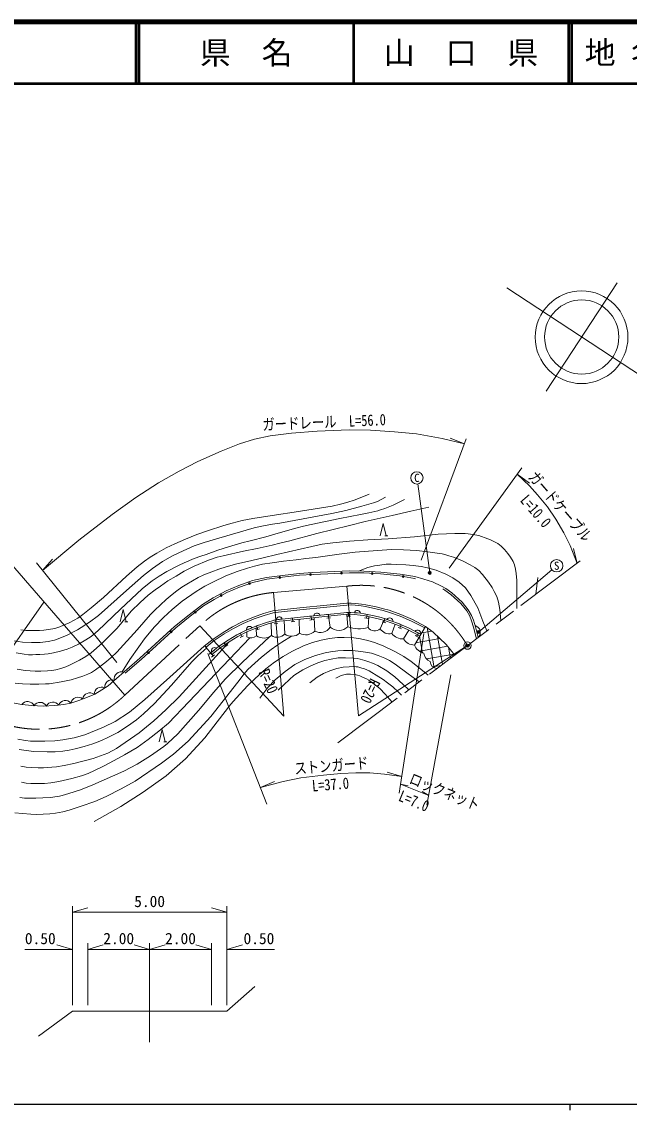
# Model space of a CAD drawing. Units: millimetres, scale not verified, with parts at other scales. Extents: x 40000 to 680000, y 20000 to 380000.
# Drawn here: x 279319 to 377584, y 204000 to 380000 of the extents above; entities that cross this region are included whole.
import ezdxf
from ezdxf.enums import TextEntityAlignment as Align

# ---------------------------------------------------------------- set-up
doc = ezdxf.new("R2010")
doc.units = ezdxf.units.MM
doc.header["$LTSCALE"] = 1000
doc.header["$PDMODE"] = 32
doc.header["$PDSIZE"] = 500
doc.linetypes.add('CHAIN', pattern=[18.5, 12, -1.5, 3.5, -1.5])
for name, color, linetype, lineweight in [('M-BGD', 7, 'Continuous', 13), ('M-BMK', 2, 'CHAIN', 13), ('M-BMK-SRVR', 3, 'Continuous', 13), ('M-STR-HTXT', 7, 'Continuous', 13), ('M-STR-STRC', 7, 'Continuous', 13), ('M-TTL', 2, 'Continuous', 140), ('M-TTL-BAND', 7, 'Continuous', 25), ('M-TTL-LINE', 7, 'Continuous', 50)]:
    doc.layers.add(name, color=color, linetype=linetype, lineweight=lineweight)
doc.layers.add('M-OTRS', color=6, linetype='Continuous')
doc.layers.add('M-TTL-TXT', color=7, linetype='Continuous')
doc.styles.add('ＭＳ ゴシック', font='')
doc.styles.get('ＭＳ ゴシック').set_extended_font_data('MS Gothic')

msp = doc.modelspace()

# ---------------------------------------------------------------- hatches: boundary and pattern name
at = {"layer": 'M-BGD'}
for points in [[(325885, 290603, -1), (326184, 290623, -1)], [(330880, 290834, -1), (331179, 290847, -1)], [(335876, 290811, -1), (336176, 290793, -1)], [(340850, 290326, -1), (341147, 290278, -1)], [(316027, 289098, -0.41421), (316117, 289290, -0.41421), (316310, 289200, -1)], [(320912, 290100, -1), (321210, 290137, -1)], [(311434, 287147, -1), (311696, 287291, -1)], [(307255, 284417, -0.41421), (307283, 284627, -0.41421), (307493, 284600, -1)], [(303390, 281249, -1), (303612, 281451, -0.41421), (303602, 281239, -0.41421)], [(299697, 277878, -1), (299919, 278080, -0.41421), (299909, 277869, -0.41421)]]:
    msp.add_hatch(color=256, dxfattribs=at).paths.add_polyline_path(points)
h = msp.add_hatch(dxfattribs=at)
h.set_pattern_fill('USER', color=256, style=0, pattern_type=2)
h.set_pattern_definition([(100, (0, -0), (-1407.044, -248.1), []), (190, (0, -0), (248.1, -1407.044), [])])
h.paths.add_polyline_path([(347963, 279321), (345852, 281294), (344653, 282234), (342830, 279225, 0.24045), (344364, 277880, 0.25559), (345379, 276544, 0.40498), (346508, 275450), (349383, 277605)])
at = {"layer": 'M-STR-HTXT'}
for points in [[(345470, 291093, -1), (345163, 290698, -1)], [(353440, 281294, -1), (352943, 281339, -1)]]:
    msp.add_hatch(color=256, dxfattribs=at).paths.add_polyline_path(points)

# ---------------------------------------------------------------- linework, layer by layer
at = {"layer": 'M-BGD'}
for p, q in [((338035, 296864), (338535, 296864)), ((362810, 290136), (362491, 287431)), ((320479, 283298), (321460, 283435)), ((322822, 283555), (323419, 283616)), ((323121, 283585), (323182, 282989)), ((324242, 281146), (324180, 283392)), ((325840, 283865), (326437, 283926)), ((326139, 283896), (326200, 283299)), ((326554, 283939), (327539, 284040)), ((326700, 281489), (326644, 283646)), ((328615, 284152), (329212, 284213)), ((328676, 283555), (329273, 283616)), ((328913, 284182), (328974, 283586)), ((329189, 282117), (328944, 283884)), ((331869, 284493), (332469, 284496)), ((331872, 283893), (332472, 283896)), ((332065, 282173), (331879, 284183)), ((332169, 284494), (332172, 283894)), ((333125, 284455), (334111, 284358)), ((334768, 283643), (335354, 283516)), ((334895, 284229), (335481, 284102)), ((335188, 284166), (335061, 283579)), ((335350, 282073), (335465, 283798)), ((337786, 283550), (338361, 283379)), ((338073, 283464), (337902, 282890)), ((338399, 283361), (339335, 283037)), ((295984, 282963), (296484, 282963)), ((315666, 281623), (316579, 282008)), ((317011, 282209), (317577, 282410)), ((317212, 281644), (317777, 281844)), ((317284, 280723), (317249, 281965)), ((317294, 282309), (317495, 281744)), ((319722, 280763), (319637, 282778)), ((320084, 283242), (320678, 283326)), ((320168, 282648), (320762, 282731)), ((320381, 283284), (320465, 282690)), ((321861, 281005), (321767, 283146)), ((322883, 282958), (323480, 283019)), ((325902, 283268), (326499, 283330)), ((337285, 281851), (337875, 283211)), ((337614, 282975), (338189, 282804)), ((339180, 281085), (339710, 282590)), ((340185, 282080), (340734, 281840)), ((340425, 282630), (340975, 282389)), ((340700, 282509), (340459, 281960)), ((341066, 280201), (341921, 281631)), ((344653, 282234), (342830, 279225)), ((314386, 280993), (314924, 281259)), ((314652, 280455), (315190, 280721)), ((314655, 281126), (314921, 280588)), ((315714, 280546), (315747, 281332)), ((342929, 280765), (343461, 280487)), ((342955, 281429), (343833, 280969)), ((343473, 281158), (343195, 280626)), ((343207, 281297), (343739, 281019)), ((308953, 279114), (310068, 277701)), ((309646, 277745), (310112, 278123)), ((310044, 278067), (310813, 278691)), ((311811, 279405), (312310, 279737)), ((312061, 279571), (312393, 279071)), ((312143, 278905), (312643, 279237)), ((309879, 277934), (310257, 277468)), ((310024, 277279), (310490, 277657)), ((302281, 263562), (302781, 263562)), ((312500, 220000), (317000, 224000)), ((287500, 220000), (282000, 216000)), ((287500, 220000), (312500, 220000))]:
    msp.add_line(p, q, dxfattribs=at)
for points in [[(278052, 279918), (279459, 279675), (280886, 279604), (282273, 279644), (283579, 279786), (284631, 280019), (285492, 280312), (286655, 280799), (288355, 281659), (290299, 282903), (291756, 284016), (296285, 288058), (299031, 290481), (300488, 291614), (302098, 292717), (303727, 293627), (305448, 294457), (307204, 295235), (308807, 295802), (311177, 296518), (316912, 298162), (318414, 298487), (319877, 298762), (321060, 298925), (329467, 300505), (331718, 300969), (334353, 301668), (336242, 302199), (336880, 302428), (338150, 303128)], [(278402, 277972), (279683, 277730), (280404, 277655), (281042, 277647), (281605, 277663), (282232, 277688), (283008, 277723), (283567, 277786), (284427, 277933), (285580, 278216), (286662, 278569), (287473, 278891), (288514, 279383), (289657, 280051), (290523, 280618), (291604, 281501), (295289, 285033), (298815, 288322), (299649, 289031), (300414, 289591), (301539, 290342), (302808, 291108), (304778, 292141), (305578, 292533), (307230, 293224), (308297, 293594), (309140, 293880), (311038, 294534), (312750, 295092), (314900, 295738), (316245, 296052), (318782, 296732), (320795, 297316), (323627, 298139), (324915, 298463), (326112, 298696), (330752, 299668), (332422, 299998), (334103, 300317), (335465, 300614), (336911, 300923), (337346, 301064), (338062, 301305), (339374, 301854), (341232, 302744)], [(279161, 281677), (279980, 281590), (281129, 281557), (282209, 281554), (282898, 281609), (283662, 281714), (284653, 281910), (285454, 282176), (286091, 282414), (286970, 282805), (287809, 283236), (288414, 283591), (289203, 284161), (290527, 285226), (292547, 286920), (296257, 290372), (297974, 291846), (299176, 292786), (300064, 293410), (301158, 294096), (302660, 294915), (304089, 295603), (305819, 296346), (307630, 297071), (309345, 297666), (312021, 298575), (313347, 298943), (314981, 299350), (316682, 299658), (320528, 300267), (323357, 300679), (329509, 301698), (330888, 301985), (331929, 302287), (333267, 302721), (335517, 303601)], [(278597, 275314), (279851, 275126), (281465, 275019), (282412, 275020), (283496, 275043), (284165, 275108), (284819, 275215), (285665, 275449), (286436, 275682), (287038, 275965), (288681, 276781), (289703, 277393), (290526, 277985), (292304, 279496), (294730, 281921), (297023, 284675), (298490, 286117), (299759, 287261), (300883, 288138), (301759, 288757), (302948, 289587), (304282, 290379), (305614, 291147), (307197, 291961), (309521, 292954), (310953, 293405), (311906, 293635), (315171, 294385), (317414, 294854), (319830, 295381), (321087, 295686), (322674, 296086), (327058, 297252), (332342, 298561), (334878, 299211), (339210, 300174), (342261, 300872), (345167, 301536)], [(337285, 296864), (337785, 298864), (338285, 296864)], [(278228, 273078), (279423, 272961), (280669, 272909), (282064, 272915), (283179, 272932), (283736, 272965), (284380, 273043), (285082, 273151), (285950, 273316), (287288, 273616), (288347, 273893), (289221, 274191), (289997, 274489), (290593, 274804), (291266, 275221), (292058, 275825), (293026, 276576), (293774, 277192), (294713, 278090), (298008, 281675), (300123, 284134), (300835, 284868), (302704, 286598), (303639, 287386), (304416, 287988), (305216, 288563), (306044, 289081), (307842, 290143), (308770, 290575), (310073, 291078), (311200, 291489), (312376, 291864), (314094, 292333), (315858, 292729), (318373, 293303), (320580, 293834), (326223, 295171), (327932, 295520), (329611, 295750), (332353, 296041), (335321, 296241), (338615, 296391), (342822, 296740), (346675, 297131), (349383, 297271), (350280, 297266), (351021, 297236), (351552, 297204), (352584, 297053), (353243, 296911), (353701, 296786), (354273, 296579), (355157, 296218), (355887, 295876), (356322, 295614), (356851, 295195), (357406, 294667), (357952, 294017), (358355, 293446), (358791, 292705), (359003, 292188), (359184, 291462), (359298, 290809), (359413, 289647), (359414, 285124)], [(295547, 274894), (296793, 276855), (298236, 278951), (299181, 280224), (300731, 282107), (302237, 283668), (303650, 284982), (305268, 286288), (307506, 287886), (308919, 288744), (310203, 289397), (312303, 290402), (314179, 291115), (315843, 291647), (316941, 291968), (318247, 292279), (319835, 292537), (321658, 292780), (323691, 293009), (325256, 293206), (326874, 293396), (328378, 293586), (330639, 293936), (333268, 294232), (336858, 294529), (339129, 294643), (341089, 294590), (343220, 294491), (345021, 294309), (346865, 294023), (347301, 293953), (347761, 293850), (348412, 293662), (349172, 293425), (349867, 293140), (350736, 292763), (351858, 292201), (352587, 291778), (353253, 291263), (353873, 290617), (354805, 289390), (355393, 288523), (355756, 287867), (356150, 287064), (356420, 286171), (356643, 284973), (356829, 283186)], [(333804, 291188), (335320, 291743), (336362, 292020), (337234, 292159), (338244, 292281), (339059, 292281), (339987, 292240), (341434, 292183), (342615, 292077), (343918, 291898), (344977, 291727), (346329, 291320), (347922, 290659), (349030, 290089), (350081, 289380), (351083, 288460), (351940, 287244), (353074, 285224), (353880, 283082), (354571, 281494)], [(277207, 269964), (279336, 269610), (280968, 269423), (282805, 269334), (284677, 269423), (286150, 269616), (287251, 269840), (288525, 270253), (289672, 270677), (291123, 271293), (292294, 271977), (293270, 272628), (294188, 273429), (298410, 277110), (304029, 282238), (306378, 284122), (308544, 285784), (310300, 286866), (312380, 288009), (314423, 288835), (316636, 289637), (318910, 290148), (321482, 290474), (324203, 290790), (326420, 290940), (332314, 291197), (334661, 291183), (337399, 291021), (340514, 290684), (342900, 290296), (344333, 289897), (345750, 289430), (347242, 288730), (347917, 288355), (348909, 287639), (350561, 286134), (351533, 284922), (352084, 284009), (352376, 283251), (352706, 282176), (353144, 280424)], [(296063, 274666), (298610, 276886), (304224, 282010), (306563, 283886), (308714, 285536), (310451, 286607), (312509, 287737), (314530, 288555), (316720, 289349), (318962, 289852), (321518, 290176), (324230, 290491), (326437, 290640), (332320, 290897), (334651, 290883), (337374, 290722), (340474, 290387), (342835, 290003), (343034, 289948)], [(347431, 288282), (347756, 288102), (348720, 287406), (350342, 285928), (351287, 284750), (351814, 283877), (352092, 283153), (352417, 282096), (352883, 280229)], [(278688, 264004), (279915, 263763), (280749, 263690), (281716, 263654), (283028, 263672), (284678, 263733), (285971, 263885), (287773, 264204), (289514, 264691), (292566, 265921), (294455, 266874), (296740, 268391), (299228, 270405), (303295, 274009), (308834, 279017), (310273, 280184), (311897, 281263), (313398, 282178), (314998, 282969), (316795, 283727), (318438, 284303), (319907, 284732), (320789, 284856), (324279, 285211), (328641, 285662), (331881, 285993), (332629, 285996), (333278, 285947), (334270, 285850), (334987, 285744), (336665, 285380), (337842, 285099), (338725, 284835), (340639, 284173), (342506, 283357), (344653, 282234), (345852, 281294), (347963, 279321), (349383, 277605)], [(309139, 278879), (310451, 279942), (312058, 281010), (313543, 281915), (315122, 282696), (316903, 283447), (318530, 284018), (319970, 284438), (320826, 284558), (324310, 284913), (328672, 285364), (331897, 285693), (332618, 285696), (333252, 285649), (334234, 285552), (334933, 285449), (336598, 285087), (337765, 284809), (338634, 284550), (340530, 283894), (342376, 283086), (344497, 281976)], [(295234, 282963), (295734, 284963), (296234, 282963)], [(309882, 277937), (311162, 278974), (312703, 279998), (314122, 280863), (315622, 281605), (317335, 282327), (318897, 282875), (320223, 283262), (320970, 283366), (324432, 283719), (328794, 284170), (331961, 284493), (332576, 284496), (333148, 284453), (334087, 284360), (334718, 284268), (336332, 283917), (337454, 283649), (338266, 283407), (340092, 282775), (341857, 282003), (343836, 280968), (343870, 280941)], [(310068, 277701), (311340, 278732), (312864, 279745), (314267, 280600), (315747, 281332), (317443, 282047), (318989, 282589), (320286, 282968), (321006, 283069), (324463, 283421), (328825, 283872), (331977, 284193), (332565, 284196), (333122, 284154), (334051, 284063), (334664, 283972), (336265, 283625), (337376, 283360), (338174, 283121), (339983, 282496), (341727, 281733), (343672, 280715), (343713, 280683)], [(278221, 252095), (279444, 251970), (280765, 251851), (281772, 251827), (282771, 251848), (283882, 251915), (284757, 252023), (285937, 252251), (286979, 252531), (288947, 253144), (291152, 253941), (292999, 254747), (295396, 255945), (297642, 257188), (301943, 260125), (303890, 261596), (306245, 263696), (309881, 267639), (314250, 273190), (315275, 274537), (315913, 275272), (316999, 276303), (318090, 277247), (319673, 278501), (320586, 279169), (321401, 279708), (322966, 280640)], [(278982, 254542), (279767, 254477), (280530, 254455), (281595, 254465), (282736, 254507), (283957, 254590), (285044, 254733), (285399, 254796), (285869, 254911), (286925, 255198), (288805, 255820), (290811, 256610), (295823, 258830), (297999, 259946), (300156, 261305), (302310, 262834), (302899, 263321), (304571, 264839), (307925, 268641), (310380, 271600), (312198, 273679), (315052, 276476), (319399, 280560)], [(279264, 257028), (280007, 256906), (280782, 256840), (281838, 256812), (282996, 256826), (284020, 256955), (285326, 257158), (287435, 257634), (289001, 258092), (290034, 258457), (291088, 258912), (292521, 259613), (294268, 260547), (295954, 261461), (297983, 262672), (299764, 263934), (301496, 265293), (303033, 266583), (316187, 280375)], [(291047, 250696), (295342, 253128), (298975, 255423), (302676, 258070), (305805, 260821), (308925, 264239), (311850, 268012), (313122, 269638), (314014, 270655), (315880, 272701), (317056, 273808), (318786, 275362), (320218, 276466), (321579, 277359), (323027, 278175), (324913, 279098), (326322, 279613), (327763, 279994), (329105, 280275), (330409, 280457), (331450, 280457), (333040, 280388), (334139, 280238), (335280, 279980), (336386, 279614), (337755, 279097), (339649, 278150), (341115, 277374), (342311, 276577), (343896, 275295), (345074, 274375)], [(278908, 262330), (280030, 262182), (281276, 262020), (283432, 261928), (284717, 261966), (285956, 262074), (287003, 262213), (287973, 262428), (289426, 262821), (290842, 263252), (292205, 263791), (293351, 264322), (294883, 265099), (296419, 266088), (297858, 267141), (299013, 268080), (300788, 269777), (303557, 272729), (306809, 276487), (307783, 277473), (309239, 278751)], [(279155, 259608), (280029, 259497), (280814, 259414), (281973, 259356), (282809, 259378), (283448, 259426), (284943, 259552), (286199, 259725), (287719, 260050), (290860, 260885), (293217, 261752), (294665, 262492), (298335, 265016), (300681, 266956), (302610, 268726), (304765, 270836), (312864, 279745)], [(317832, 270621), (319141, 272379), (320328, 273581), (321907, 274919), (323516, 276046), (325095, 276873), (326839, 277519), (328394, 277966), (329265, 278133), (330448, 278303), (331359, 278343), (332763, 278316), (333721, 278220), (334913, 278074), (335909, 277882), (336952, 277542), (338072, 277088), (338779, 276709), (339715, 276101), (341830, 274567), (343580, 273255)], [(320780, 271925), (322605, 273648), (323319, 274274), (323904, 274689), (324785, 275205), (326088, 275845), (327225, 276325), (328320, 276695), (329392, 276959), (330499, 277133), (331667, 277172), (333036, 277109), (333579, 277043), (334057, 276951), (334795, 276744), (335467, 276530), (336065, 276294), (336908, 275893), (338362, 275073), (339028, 274588), (339682, 274088), (341037, 272863), (341905, 272000)], [(325895, 273082), (327077, 274013), (328111, 274628), (329164, 275060), (330265, 275404), (331312, 275620), (332278, 275714), (332980, 275735), (333385, 275714), (333666, 275686), (334024, 275609), (334350, 275505), (334764, 275347), (335490, 275026), (335929, 274775), (336654, 274342), (337765, 273624), (338500, 273109), (339319, 272448), (340258, 271593), (340753, 271136)], [(330115, 273853), (330975, 274269), (331426, 274419), (331875, 274487), (332501, 274505), (333191, 274452), (333609, 274369), (334005, 274240), (334457, 274051), (335067, 273762), (335457, 273515), (336125, 273073), (336759, 272594), (337214, 272167), (338114, 271252), (339243, 270004)], [(301531, 263562), (302031, 265562), (302531, 263562)]]:
    msp.add_lwpolyline(points, dxfattribs=at)
for centre in [(326035, 290613), (331030, 290840), (336026, 290802), (340999, 290302), (316169, 289149), (321061, 290118), (311565, 287219), (307374, 284508), (303501, 281350), (299808, 277979)]:
    msp.add_circle(centre, 150, dxfattribs=at)
for centre, radius, start, end in [((320983, 283270), 505, 19.15366, 176.81185), ((327057, 283892), 505, 17.07768, 174.73587), ((333608, 284309), 505, 5.54322, 163.20141), ((338835, 283107), 505, 352.09106, 149.74925), ((316161, 281726), 505, 34.04108, 191.69927), ((327623, 283077), 1837, 239.84135, 328.4848), ((330596, 283751), 2156, 229.28095, 312.97251), ((333862, 287169), 5308, 250.21345, 286.27434), ((336410, 282771), 1269, 213.38191, 313.55152), ((338766, 282788), 1752, 212.30645, 283.69273), ((343349, 281112), 505, 343.55529, 141.21348), ((352322, 281249), 1164, 314.90899, 73.73028), ((316383, 281661), 1301, 239.04983, 313.83242), ((318476, 282386), 2046, 234.3734, 307.51962), ((320657, 282075), 1610, 234.51551, 318.38747), ((322967, 282497), 1858, 233.44582, 313.34232), ((325251, 282896), 2020, 240.01057, 315.84696), ((340988, 282487), 2287, 217.78298, 271.95293), ((342804, 281261), 2036, 211.3717, 270.71509), ((310490, 278303), 505, 50.18878, 207.84697), ((344915, 280055), 2244, 201.71267, 255.79417), ((346093, 278140), 1748, 188.57229, 245.92189), ((346508, 276579), 1129, 181.78568, 269.97372), ((295439, 273739), 1160, 71.56775, 190.59737), ((293887, 272440), 1160, 69.22159, 188.25121), ((290319, 270326), 1160, 52.76319, 171.79281), ((292181, 271256), 1160, 61.29459, 180.32421), ((280253, 268924), 1160, 24.52682, 143.55644), ((282295, 268794), 1160, 29.17694, 148.20656), ((284349, 268843), 1163, 34.71375, 153.61383), ((286391, 269096), 1160, 40.34763, 159.37105), ((288413, 269611), 1161, 49.26539, 168.2585)]:
    msp.add_arc(centre, radius, start, end, dxfattribs=at)
at = {"layer": 'M-BMK'}
for p, q in [((330457, 263418), (370125, 293154)), ((320024, 287714), (331924, 288740)), ((295968, 271101), (308101, 282310)), ((300000, 225000), (300000, 215000))]:
    msp.add_line(p, q, dxfattribs=at)
for centre, start, end in [((334243, 268875), 30.84165, 96.65943), ((321865, 267799), 95.2816, 133.48577), ((282192, 285600), 235.64022, 313.53407)]:
    msp.add_arc(centre, 20000, start, end, dxfattribs=at)
at = {"layer": 'M-BMK-SRVR'}
for p, q in [((357770, 336983), (385387, 318866)), ((375653, 337809), (364134, 320250))]:
    msp.add_line(p, q, dxfattribs=at)
for centre, radius in [((369871, 328994), 7500), ((369894, 329029), 6000), ((351415, 279128), 600)]:
    msp.add_circle(centre, radius, dxfattribs=at)
at = {"layer": 'M-OTRS'}
msp.add_point((351415, 279128), dxfattribs=at)
at = {"layer": 'M-STR-HTXT'}
for p, q in [((343916, 292959), (351206, 312549)), ((350914, 311764), (348627, 312656)), ((348445, 291631), (360210, 307890)), ((359441, 306828), (361450, 305416)), ((345316, 290895), (343372, 305262)), ((369154, 292426), (368585, 294814)), ((295968, 271101), (276777, 293247)), ((281683, 292495), (294687, 276377)), ((282656, 291288), (284309, 293104)), ((353191, 281316), (365081, 291401)), ((331924, 288740), (333781, 267773)), ((320024, 287714), (321712, 267737)), ((270904, 269090), (282912, 286168)), ((308101, 282310), (321712, 267737)), ((344383, 281099), (340380, 255253)), ((351415, 279128), (333781, 267773)), ((309432, 277829), (318978, 253469)), ((348714, 274416), (344860, 253314)), ((317922, 256164), (320177, 257134)), ((340801, 257971), (338441, 258648)), ((340606, 256715), (341800, 256429)), ((345150, 254900), (344088, 255516)), ((287500, 221000), (287500, 237000)), ((287500, 236000), (290000, 236750)), ((287500, 236000), (312500, 236000)), ((312500, 236000), (310000, 236750)), ((312500, 221000), (312500, 237000)), ((287500, 230000), (285000, 230750)), ((290000, 221000), (290000, 231000)), ((290000, 230000), (292500, 230750)), ((300000, 230000), (297500, 230750)), ((300000, 221000), (300000, 231000)), ((300000, 230000), (302500, 230750)), ((310000, 230000), (307500, 230750)), ((310000, 221000), (310000, 231000)), ((312500, 230000), (315000, 230750)), ((287500, 230000), (279816, 230000)), ((290000, 230000), (300000, 230000)), ((300000, 230000), (310000, 230000)), ((312500, 230000), (320184, 230000))]:
    msp.add_line(p, q, dxfattribs=at)
for points in [[(282656, 291288), (288537, 296167), (293919, 300301), (297780, 303076), (301430, 305443), (304785, 307356), (307804, 308914), (311593, 310591), (314543, 311742), (316970, 312491), (319476, 313044), (322949, 313477), (327092, 313813), (332273, 314030), (335706, 313951), (339633, 313715), (343146, 313379), (347340, 312609), (350914, 311764)], [(359441, 306828), (361441, 304956), (362763, 303531), (364343, 301576), (365727, 299574), (367015, 297371), (368016, 295327), (369154, 292426)], [(317922, 256164), (321618, 257174), (324479, 257746), (328118, 258204), (330933, 258432), (333382, 258570), (335625, 258547), (338006, 258364), (340801, 257971)], [(340606, 256715), (343011, 255770), (345150, 254900)]]:
    msp.add_lwpolyline(points, dxfattribs=at)
for centre in [(345316, 290895), (353191, 281316)]:
    msp.add_circle(centre, 250, dxfattribs=at)
at = {"layer": 'M-STR-STRC'}
for centre in [(343238, 306253), (365843, 292047)]:
    msp.add_circle(centre, 1000, dxfattribs=at)
at = {"layer": 'M-TTL'}
msp.add_line((680000, 380000), (40000, 380000), dxfattribs=at)
at = {"layer": 'M-TTL-BAND'}
for p, q in [((40000, 205000), (579000, 205000)), ((368000, 205000), (368000, 204000))]:
    msp.add_line(p, q, dxfattribs=at)
at = {"layer": 'M-TTL-LINE'}
for p, q in [((297750, 380000), (297750, 370000)), ((298250, 380000), (298250, 370000)), ((333000, 380000), (333000, 370000)), ((367750, 380000), (367750, 370000)), ((368250, 380000), (368250, 370000)), ((40000, 370000), (680000, 370000))]:
    msp.add_line(p, q, dxfattribs=at)

# ---------------------------------------------------------------- texts
at = {"layer": 'M-STR-HTXT', "style": 'ＭＳ ゴシック', "width": 0.8}
for s, rotation, p in [('ガードレール\u3000L=56.0', 2.403, (328288, 313811)), ('ガードケーブル', 310.901, (365309, 300696)), ('L=10.0', 310.901, (361369, 299926)), ('ストンガード', 4.646, (329530, 258267)), ('L=37.0', 4.646, (329376, 255224)), ('ロックネット', 337.87, (347176, 254147)), ('L=7.0', 337.87, (342228, 252646))]:
    msp.add_text(s, height=1833, rotation=rotation, dxfattribs=at).set_placement(p, align=Align.BOTTOM_CENTER)
for rotation, p in [(293.973, (318705, 270955)), (244.756, (333531, 270592))]:
    msp.add_text('R=20', height=1833, rotation=rotation, dxfattribs=at).set_placement(p, align=Align.BOTTOM_RIGHT)
at = {"layer": 'M-STR-HTXT', "style": 'ＭＳ ゴシック'}
for s, p in [('5.00', (300000, 236300)), ('0.50', (282316, 230300)), ('2.00', (295000, 230300)), ('2.00', (305000, 230300)), ('0.50', (317684, 230300))]:
    msp.add_text(s, height=1833, dxfattribs=at).set_placement(p, align=Align.BOTTOM_CENTER)
at = {"layer": 'M-STR-STRC', "style": 'ＭＳ ゴシック'}
for s, p in [('C', (343238, 306253)), ('S', (365843, 292047))]:
    msp.add_text(s, height=1320, dxfattribs=at).set_placement(p, align=Align.MIDDLE_CENTER)
at = {"layer": 'M-TTL-TXT', "style": 'ＭＳ ゴシック'}
for s, p in [('県\u3000名', (315625, 375000)), ('山\u3000口\u3000県', (350375, 375000))]:
    msp.add_text(s, height=3666, dxfattribs=at).set_placement(p, align=Align.MIDDLE_CENTER)
msp.add_text('地 名', height=3666, dxfattribs=at).set_placement((370380, 375000), align=Align.MIDDLE_LEFT)

doc.saveas('drawing.dxf')
